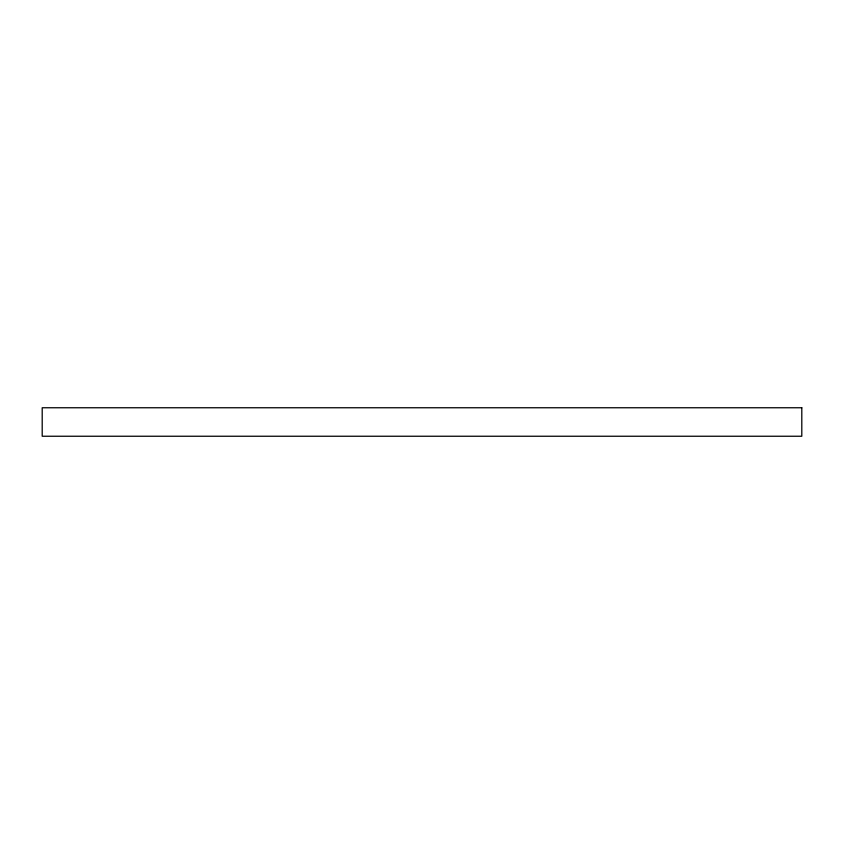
<?xml version="1.0" encoding="UTF-8"?>
<svg xmlns="http://www.w3.org/2000/svg" width="844" height="844" viewBox="0 0 844 844"><rect width="100%" height="100%" fill="white"/><g stroke="black" fill="none" stroke-linecap="round" stroke-linejoin="round"><path stroke-width="1.27" d="M801.8 407.757L42.2 407.757L42.2 436.242L801.8 436.242L801.8 407.757"/></g></svg>
